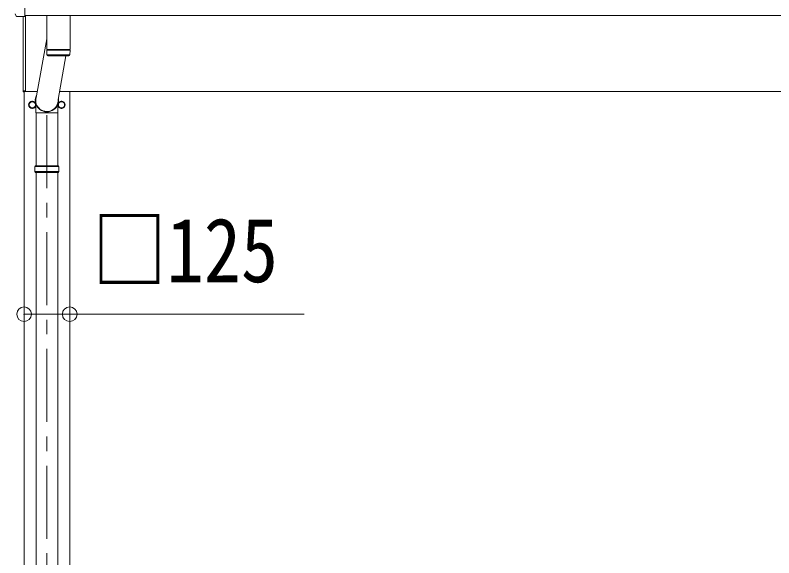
# Model space of a CAD drawing. Units: millimetres at full size, sheet at 1:40; details may follow other scales. Extents: x -11243 to 11243, y -7760 to 7760.
# Drawn here: x -8697 to -6618, y -3345 to -1859 of the extents above; entities that cross this region are included whole.
import ezdxf
from ezdxf.enums import TextEntityAlignment as Align

# ---------------------------------------------------------------- set-up
doc = ezdxf.new("R2010")
doc.units = ezdxf.units.MM
doc.header["$LTSCALE"] = 40
doc.header["$PDMODE"] = 32
doc.header["$PDSIZE"] = 40
doc.linetypes.add('CHAIN1', pattern=[8, 5, -1, 1, -1])
for name, color, linetype, lineweight in [('0-1_本体', 5, 'CHAIN1', 9), ('0-3_ELV2', 4, 'Continuous', 9), ('0-6_OTH_LINE', 6, 'Continuous', 9), ('0-9_OUTLINE', 7, 'Continuous', 9)]:
    doc.layers.add(name, color=color, linetype=linetype, lineweight=lineweight)
doc.styles.add('ＭＳ ゴシック', font='')
doc.styles.get('ＭＳ ゴシック').set_extended_font_data('MS Gothic')

msp = doc.modelspace()

# ---------------------------------------------------------------- linework, layer by layer
at = {"layer": '0-1_本体'}
msp.add_line((-8610.28, -5533.01), (-8610.28, -2098.45), dxfattribs=at)
at = {"layer": '0-3_ELV2'}
for p, q in [((-8670.78, -1862.41), (-8670.78, -1779.99)), ((-8697.26, -1854.79), (-8694.14, -1861.35)), ((-8693.98, -1861.64), (-8694.15, -1861.3)), ((-8693.72, -1861.91), (-8693.98, -1861.64)), ((-8693.41, -1862.13), (-8693.72, -1861.91)), ((-8693.08, -1862.27), (-8693.41, -1862.13)), ((-8692.77, -1862.35), (-8693.08, -1862.27)), ((-8692.49, -1862.38), (-8692.77, -1862.35)), ((-8692.18, -1862.4), (-8692.49, -1862.38)), ((-8691.83, -1862.41), (-8692.18, -1862.4)), ((-8691.45, -1862.41), (-8691.83, -1862.41)), ((-8670.78, -1862.41), (-8691.42, -1862.41)), ((-8675.78, -2068.09), (-8675.78, -1862.41)), ((-8675.28, -2068.49), (-8675.28, -1862.41)), ((-876.78, -1859.77), (-8670.78, -1859.77)), ((-8668.78, -1859.77), (-8668.78, -2066.09)), ((-8675.28, -2068.55), (-8675.29, -2068.58)), ((-8675.29, -2068.58), (-8675.28, -2068.59)), ((-8675.28, -2068.49), (-8675.28, -2068.55)), ((-8675.28, -2068.49), (-8675.28, -2068.49)), ((-8675.28, -2068.59), (-8673.78, -2068.59)), ((-8675.28, -2068.59), (-8675.28, -2068.59)), ((-8636.18, -2067.49), (-8673.78, -2067.49)), ((-8672.78, -2067.49), (-8672.78, -5367.49)), ((-2688.66, -2067.49), (-8575.54, -2067.49)), ((-8547.78, -5367.49), (-8547.78, -2067.49)), ((-8650.28, -2094.67), (-8658.78, -2099.58)), ((-8658.78, -2099.58), (-8658.78, -2109.39)), ((-8641.78, -2099.58), (-8650.28, -2094.67)), ((-8641.78, -2109.39), (-8641.78, -2099.58)), ((-8578.78, -2099.58), (-8570.28, -2094.67)), ((-8578.78, -2109.39), (-8578.78, -2099.58)), ((-8570.28, -2094.67), (-8561.78, -2099.58)), ((-8561.78, -2099.58), (-8561.78, -2109.39)), ((-8658.78, -2109.39), (-8650.28, -2114.3)), ((-8650.28, -2114.3), (-8641.78, -2109.39)), ((-8641.68, -2104.24), (-8641.78, -2104.24)), ((-8641.68, -2104.74), (-8641.78, -2104.74)), ((-8578.88, -2104.24), (-8578.78, -2104.24)), ((-8578.88, -2104.74), (-8578.78, -2104.74)), ((-8570.28, -2114.3), (-8578.78, -2109.39)), ((-8561.78, -2109.39), (-8570.28, -2114.3))]:
    msp.add_line(p, q, dxfattribs=at)
msp.add_lwpolyline([(-8673.78, -2068.59), (-8673.78, -2066.09), (-8668.78, -2066.09)], dxfattribs=at)
for centre, radius in [((-8650.28, -2104.49), 10), ((-8650.28, -2104.49), 8.5), ((-8570.28, -2104.49), 10), ((-8570.28, -2104.49), 8.5)]:
    msp.add_circle(centre, radius, dxfattribs=at)
for centre, radius, start, end in [((-8663.13, -2053.42), 12.15, 179.0404, 180.9596), ((-8675.28, -2068.09), 0.5, 180, 269.5), ((-8650.28, -2104.49), 8.6, 111.25399, 128.74601), ((-8650.28, -2104.49), 8.6, 51.25399, 68.74601), ((-8570.28, -2104.49), 8.6, 111.25399, 128.74601), ((-8570.28, -2104.49), 8.6, 51.25399, 68.74601), ((-8650.28, -2104.49), 8.6, 171.25399, 188.74601), ((-8650.28, -2104.49), 8.6, 231.25399, 248.74601), ((-8650.28, -2104.49), 8.6, 291.25399, 308.74601), ((-8650.28, -2104.49), 8.6, 1.66581, 8.74601), ((-8650.28, -2104.49), 8.6, 351.25399, 358.33419), ((-8570.28, -2104.49), 8.6, 171.25399, 178.33419), ((-8570.28, -2104.49), 8.6, 181.66581, 188.74601), ((-8570.28, -2104.49), 8.6, 231.25399, 248.74601), ((-8570.28, -2104.49), 8.6, 291.25399, 308.74601), ((-8570.28, -2104.49), 8.6, 351.25399, 8.74601)]:
    msp.add_arc(centre, radius, start, end, dxfattribs=at)
at = {"layer": '0-6_OTH_LINE'}
for q in [(-8672.78, -2677.94), (-7905.4, -2677.94)]:
    msp.add_line((-8547.78, -2677.94), q, dxfattribs=at)
for p in [(-8672.78, -2677.94), (-8547.78, -2677.94)]:
    msp.add_point(p, dxfattribs=at)
at = {"layer": '0-9_OUTLINE'}
for p, q in [((-8610.78, -1859.77), (-8610.78, -1953.31)), ((-8546.78, -1953.31), (-8546.78, -1859.77)), ((-8610.78, -1923.53), (-8638.39, -2079.91)), ((-8546.78, -1953.31), (-8610.78, -1953.31)), ((-8610.78, -1954.31), (-8610.55, -1967.36)), ((-8606.28, -1953.31), (-8606.26, -1954.31)), ((-8551.28, -1953.31), (-8551.3, -1954.31)), ((-8610.55, -1967.31), (-8547.01, -1967.31)), ((-8550.01, -1970.31), (-8607.55, -1970.31)), ((-8579.56, -2090.1), (-8558.46, -1970.31)), ((-8640.43, -2126.21), (-8640.43, -2102.41)), ((-8580.13, -2126.21), (-8580.13, -2102.41)), ((-8640.43, -2126.21), (-8613.09, -2126.21)), ((-8640.13, -2271.49), (-8640.13, -2126.21)), ((-8612.96, -2126.55), (-8614.1, -2123.43)), ((-8613.19, -2125.92), (-8607.37, -2125.92)), ((-8612.96, -2126.55), (-8607.6, -2126.55)), ((-8607.6, -2126.55), (-8606.46, -2123.43)), ((-8607.47, -2126.21), (-8580.13, -2126.21)), ((-8580.43, -2271.49), (-8580.43, -2126.21)), ((-8643.28, -2273.49), (-8642.28, -2271.49)), ((-8577.28, -2273.49), (-8643.28, -2273.49)), ((-8643.28, -2287.49), (-8643.28, -2273.49)), ((-8577.28, -2287.49), (-8643.28, -2287.49)), ((-8643.28, -2287.49), (-8642.28, -2289.49)), ((-8578.28, -2271.49), (-8642.28, -2271.49)), ((-8577.28, -2273.49), (-8578.28, -2271.49)), ((-8577.28, -2287.49), (-8578.28, -2289.49)), ((-8577.28, -2287.49), (-8577.28, -2273.49)), ((-8642.28, -2289.49), (-8578.28, -2289.49)), ((-8640.13, -3437.99), (-8640.13, -2289.49)), ((-8580.43, -3437.99), (-8580.43, -2289.49))]:
    msp.add_line(p, q, dxfattribs=at)
msp.add_lwpolyline([(-8547.01, -1967.36), (-8546.78, -1954.31), (-8610.78, -1954.31)], dxfattribs=at)
for centre, start, end in [((-8607.55, -1967.31), 181, 270.04832), ((-8550.01, -1967.31), 270, 359)]:
    msp.add_arc(centre, 3, start, end, dxfattribs=at)
for major_axis, ratio, start_param, end_param in [((-31.85, 0), 0.984694, 5.7540451, 9.6056637), ((-30.8, 0), 0.983336, 5.8618427, 9.4974605)]:
    msp.add_ellipse((-8610.28, -2092.3), major_axis=major_axis, ratio=ratio, start_param=start_param, end_param=end_param, dxfattribs=at)

# ---------------------------------------------------------------- texts
at = {"layer": '0-6_OTH_LINE', "color": 7, "style": 'ＭＳ ゴシック', "width": 0.85}
msp.add_text('□125', height=176, dxfattribs=at).set_placement((-8486.04, -2643.11), align=Align.BOTTOM_LEFT)

doc.saveas('drawing.dxf')
